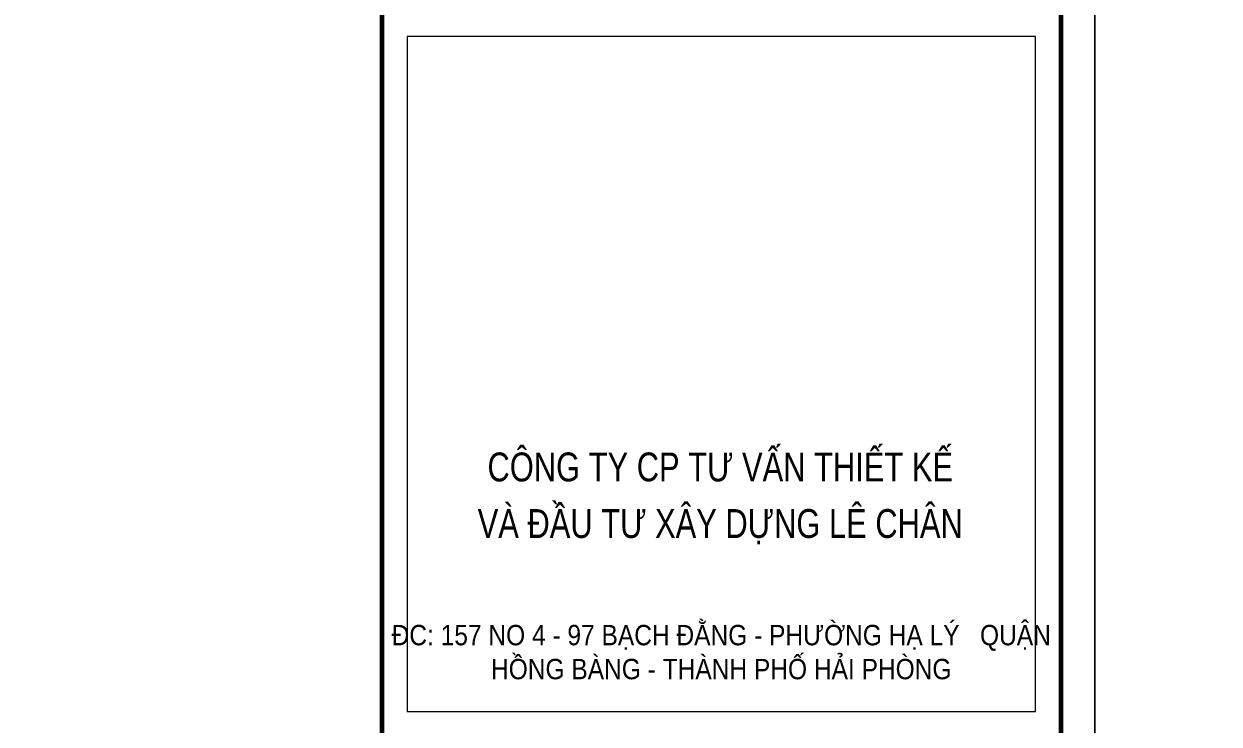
# Model space of a CAD drawing. Header units: millimetres. Extents: x 19378 to 228036, y -611253 to -527887.
# Drawn here: x 207451 to 211675, y -555750 to -553275 of the extents above; entities that cross this region are included whole.
import ezdxf
from ezdxf.enums import TextEntityAlignment as Align

# ---------------------------------------------------------------- set-up
doc = ezdxf.new("R2010")
doc.units = ezdxf.units.MM
doc.header["$MEASUREMENT"] = 0
doc.layers.get('Defpoints').update_dxf_attribs({"color": 1})
doc.layers.add('Khungten_LCDI', color=7, linetype='Continuous')
doc.layers.add('LC Net thay', color=7, linetype='Continuous', lineweight=25)
doc.layers.add('LC Text1', color=3, linetype='Continuous', lineweight=20)
doc.styles.add('Khungten', font='VHAVAN_1.TTF', dxfattribs={"width": 0.9, "height": 5000})
doc.styles.add('Title', font='VHBLACK_1.TTF', dxfattribs={"width": 0.8})

# ---------------------------------------------------------------- blocks, each defined once
blk = doc.blocks.new('Nha o can bo nhan vien Trung doan')
at = {"layer": 'Defpoints', "lineweight": 0}
blk.add_lwpolyline([(-1200, -14850), (-1200, 14850), (40800, 14850), (40800, -14850)], close=True, dxfattribs=at)
at = {"layer": 'Khungten_LCDI', "color": 5, "lineweight": 60}
blk.add_line((36600, 14650), (36600, -14650), dxfattribs=at)
at = {"layer": 'Khungten_LCDI', "color": 5, "lineweight": 25}
blk.add_line((40600, -14650), (40600, 14650), dxfattribs=at)
at = {"layer": 'Khungten_LCDI', "color": 5, "lineweight": 60}
blk.add_lwpolyline([(0, -14650), (0, 14650), (40600, 14650), (40600, -14650)], close=True, dxfattribs=at)
at = {"layer": 'Khungten_LCDI', "color": 9, "lineweight": 15}
blk.add_lwpolyline([(36750, 2587.2), (40450, 2587.2), (40450, 6561.5), (36750, 6561.5)], close=True, dxfattribs=at)
at = {"color": 7, "style": 'Title', "width": 0.8}
for s, p in [('c«ng ty cp t\xad vÊn thiÕt kÕ', (38594.2, 3941.9)), ('vµ ®Çu t\xad x©y dùng lª ch©n', (38594.2, 3608.6))]:
    blk.add_text(s, height=170, dxfattribs=at).set_placement(p, align=Align.CENTER)
at = {"color": 7, "insert": (38600, 3096.5), "char_height": 120, "attachment_point": 2, "style": 'Khungten'}
blk.add_mtext_dynamic_manual_height_columns('®c: 157 no 4 - 97 b¹ch ®»ng - ph\xadêng h¹ lý   quËn hång bµng - thµnh phè h¶i phßng ', width=3886.569, gutter_width=25, heights=[0], dxfattribs=at)
at = {"color": 7, "style": 'Khungten', "width": 0.8}
for tag, p in [('REVISION', (39498.8, -10746.3)), ('NGAYHT', (39546.1, -11609.4))]:
    blk.add_attdef(tag, text='', height=200, dxfattribs=at).set_placement(p, align=Align.CENTER)
at = {"layer": 'LC Text1', "style": 'Title', "width": 1.485915}
for tag, p, p2 in [('TENBANVE1', (36912.7, -8885.8), (40339.1, -8885.8)), ('TENBANVE2', (36912.7, -9562.5), (40339.1, -9562.5))]:
    blk.add_attdef(tag, text='', height=250, dxfattribs=at).set_placement(p, p2, align=Align.FIT)
at = {"layer": 'LC Text1', "style": 'Title', "width": 0.7}
blk.add_attdef('SOBANVE', text='', height=250, dxfattribs=at).set_placement((39562, -13896.2), align=Align.CENTER)

msp = doc.modelspace()

# ---------------------------------------------------------------- block references
at = {"layer": 'LC Net thay'}
for p, xscale, yscale, zscale in [((186755.6, -557257.2), 0.6, 0.6, 0.6), ((211715.6, -554287.2), 0.3999999999995706, 0.3999999999995706, 0.3999999999995706)]:
    msp.add_blockref('Nha o can bo nhan vien Trung doan', p, dxfattribs=dict(at, xscale=xscale, yscale=yscale, zscale=zscale))

doc.saveas('drawing.dxf')
